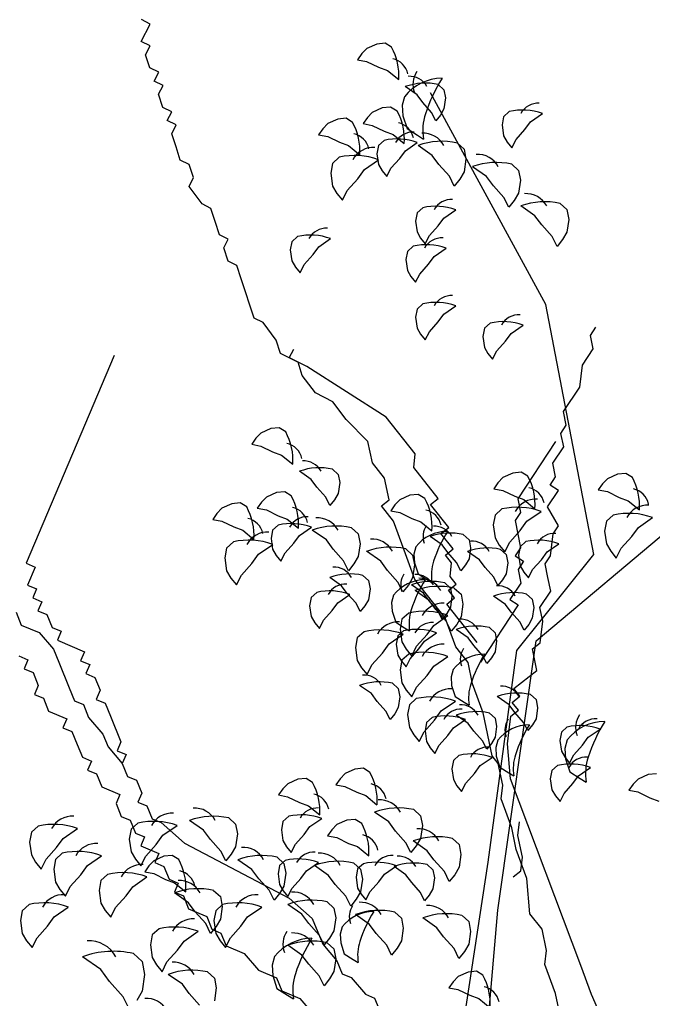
# Model space of a CAD drawing. Header units: metres. Extents: x 368 to 3789, y -155 to 1148.
# Drawn here: x 1307.79 to 1314.43, y 532.95 to 543.23 of the extents above; entities that cross this region are included whole.
import ezdxf

# ---------------------------------------------------------------- set-up
doc = ezdxf.new("R2010")
doc.units = ezdxf.units.M

# ---------------------------------------------------------------- blocks, each defined once
blk = doc.blocks.new('A$C09CF175E')
at = {"color": 74}
for p, q in [((1800.1, 6836.6), (1788, 6824)), ((1824.5, 6847.5), (1800.1, 6836.6)), ((1844.9, 6849.4), (1824.5, 6847.5)), ((1860.8, 6839.6), (1844.9, 6849.4)), ((1788, 6824), (1777.8, 6809.3)), ((1777.8, 6809.3), (1799.9, 6805.2)), ((1799.9, 6805.2), (1828.8, 6791.2)), ((1828.8, 6791.2), (1850.8, 6783)), ((1850.8, 6783), (1878.1, 6760.7)), ((1922.9, 6723.5), (1893.9, 6743.6)), ((1974.5, 6748.7), (1988.3, 6736.1)), ((1988.3, 6736.1), (1992.1, 6716)), ((1892.3, 6719.1), (1886.3, 6698.2)), ((1936.7, 6704.6), (1922.9, 6723.5)), ((1992.1, 6716), (1988.3, 6689.5)), ((1838, 6691.7), (1813.7, 6680.8)), ((1858.4, 6693.6), (1838, 6691.7)), ((1874.3, 6683.7), (1858.4, 6693.6)), ((1886.3, 6698.2), (1887.8, 6672.8)), ((1958.1, 6680.7), (1936.7, 6704.6)), ((1988.3, 6689.5), (1979.5, 6674.4)), ((1729.5, 6664.6), (1705.2, 6653.7)), ((1749.9, 6666.5), (1729.5, 6664.6)), ((1765.8, 6656.6), (1749.9, 6666.5)), ((1801.6, 6668.2), (1791.4, 6653.5)), ((1813.7, 6680.8), (1801.6, 6668.2)), ((1887.8, 6672.8), (1898.3, 6641.4)), ((1968.2, 6660.6), (1958.1, 6680.7)), ((1979.5, 6674.4), (1968.2, 6660.6)), ((2133.6, 6670.4), (2129.8, 6650.2)), ((2147.4, 6682.9), (2133.6, 6670.4)), ((2199.1, 6657.8), (2228, 6677.9)), ((1693.1, 6641.1), (1682.9, 6626.4)), ((1705.2, 6653.7), (1693.1, 6641.1)), ((1791.4, 6653.5), (1813.5, 6649.3)), ((1813.5, 6649.3), (1842.4, 6635.3)), ((1898.3, 6641.4), (1923.7, 6625)), ((2129.8, 6650.2), (2133.6, 6623.8)), ((2163.8, 6615), (2185.2, 6638.9)), ((2185.2, 6638.9), (2199.1, 6657.8)), ((1682.9, 6626.4), (1705, 6622.2)), ((1705, 6622.2), (1733.9, 6608.2)), ((1842.4, 6635.3), (1864.3, 6627.2)), ((1864.3, 6627.2), (1891.6, 6604.9)), ((1923.7, 6625), (1938.7, 6616)), ((2133.6, 6623.8), (2142.4, 6608.7)), ((2153.7, 6594.9), (2163.8, 6615)), ((1733.9, 6608.2), (1755.8, 6600.1)), ((1755.8, 6600.1), (1783.1, 6577.8)), ((1828.8, 6600.1), (1825, 6579.9)), ((1842.6, 6612.7), (1828.8, 6600.1)), ((1894.2, 6587.5), (1923.2, 6607.6)), ((1959.7, 6576.2), (1925.3, 6600.1)), ((2021, 6606.1), (2037.4, 6591.1)), ((2037.4, 6591.1), (2041.9, 6567.2)), ((2142.4, 6608.7), (2153.7, 6594.9)), ((1733.2, 6571.6), (1716.8, 6556.6)), ((1794.5, 6541.7), (1828.9, 6565.6)), ((1825, 6579.9), (1828.8, 6553.5)), ((1859, 6544.7), (1880.4, 6568.6)), ((1880.4, 6568.6), (1894.2, 6587.5)), ((1976.1, 6553.8), (1959.7, 6576.2)), ((2041.9, 6567.2), (2037.4, 6535.9)), ((1716.8, 6556.6), (1712.3, 6532.7)), ((1778.1, 6519.3), (1794.5, 6541.7)), ((1828.8, 6553.5), (1837.6, 6538.4)), ((1848.9, 6524.6), (1859, 6544.7)), ((2001.5, 6525.4), (1976.1, 6553.8)), ((2092.2, 6524.7), (2057.8, 6548.6)), ((2153.5, 6554.6), (2169.9, 6539.6)), ((1712.3, 6532.7), (1716.8, 6501.3)), ((1752.7, 6490.9), (1778.1, 6519.3)), ((1837.6, 6538.4), (1848.9, 6524.6)), ((2013.5, 6501.5), (2001.5, 6525.4)), ((2027, 6517.9), (2013.5, 6501.5)), ((2037.4, 6535.9), (2027, 6517.9)), ((2108.6, 6502.3), (2092.2, 6524.7)), ((2169.9, 6539.6), (2174.4, 6515.7)), ((1716.8, 6501.3), (1727.2, 6483.4)), ((2134.1, 6473.9), (2108.6, 6502.3)), ((2174.4, 6515.7), (2169.9, 6484.3)), ((1727.2, 6483.4), (1740.7, 6467)), ((1740.7, 6467), (1752.7, 6490.9)), ((2146, 6450), (2134.1, 6473.9)), ((2169.9, 6484.3), (2159.5, 6466.4)), ((1936.4, 6448.6), (1922.6, 6436.1)), ((2159.5, 6466.4), (2146, 6450)), ((2210, 6429), (2175.6, 6452.9)), ((2271.3, 6458.9), (2287.8, 6444)), ((1922.6, 6436.1), (1918.8, 6415.9)), ((1974.2, 6404.6), (1988, 6423.5)), ((1988, 6423.5), (2017, 6443.6)), ((2226.4, 6406.6), (2210, 6429)), ((2287.8, 6444), (2292.2, 6420.1)), ((1918.8, 6415.9), (1922.6, 6389.5)), ((1952.8, 6380.7), (1974.2, 6404.6)), ((2251.9, 6378.2), (2226.4, 6406.6)), ((2292.2, 6420.1), (2287.8, 6388.7)), ((1631.6, 6378.3), (1617.8, 6365.8)), ((1922.6, 6389.5), (1931.4, 6374.4)), ((1931.4, 6374.4), (1942.7, 6360.6)), ((1942.7, 6360.6), (1952.8, 6380.7)), ((2263.8, 6354.3), (2251.9, 6378.2)), ((2287.8, 6388.7), (2277.3, 6370.8)), ((1617.8, 6365.8), (1614, 6345.6)), ((1669.4, 6334.3), (1683.2, 6353.2)), ((1683.2, 6353.2), (1712.2, 6373.3)), ((1913, 6354.9), (1899.1, 6342.3)), ((2277.3, 6370.8), (2263.8, 6354.3)), ((1614, 6345.6), (1617.8, 6319.2)), ((1648, 6310.4), (1669.4, 6334.3)), ((1899.1, 6342.3), (1895.3, 6322.2)), ((1950.7, 6310.9), (1964.6, 6329.8)), ((1964.6, 6329.8), (1993.5, 6349.9)), ((1617.8, 6319.2), (1626.6, 6304.1)), ((1626.6, 6304.1), (1637.9, 6290.3)), ((1637.9, 6290.3), (1648, 6310.4)), ((1895.3, 6322.2), (1899.1, 6295.8)), ((1929.3, 6287), (1950.7, 6310.9)), ((1899.1, 6295.8), (1907.9, 6280.7)), ((1907.9, 6280.7), (1919.3, 6266.8)), ((1919.3, 6266.8), (1929.3, 6287)), ((1936.4, 6214.3), (1922.6, 6201.7)), ((1988, 6189.2), (2017, 6209.3)), ((1922.6, 6201.7), (1918.8, 6181.6)), ((1974.2, 6170.3), (1988, 6189.2)), ((1918.8, 6181.6), (1922.6, 6155.2)), ((1952.8, 6146.4), (1974.2, 6170.3)), ((2100.5, 6167.5), (2086.7, 6154.9)), ((2152.2, 6142.3), (2181.1, 6162.4)), ((1922.6, 6155.2), (1931.4, 6140.1)), ((1931.4, 6140.1), (1942.7, 6126.3)), ((1942.7, 6126.3), (1952.8, 6146.4)), ((2086.7, 6154.9), (2082.9, 6134.8)), ((2138.3, 6123.4), (2152.2, 6142.3)), ((2082.9, 6134.8), (2086.7, 6108.3)), ((2116.9, 6099.5), (2138.3, 6123.4)), ((2086.7, 6108.3), (2095.5, 6093.2)), ((2095.5, 6093.2), (2106.8, 6079.4)), ((2106.8, 6079.4), (2116.9, 6099.5)), ((1542.2, 5899.4), (1530.1, 5886.8)), ((1566.5, 5910.3), (1542.2, 5899.4)), ((1586.9, 5912.2), (1566.5, 5910.3)), ((1602.8, 5902.3), (1586.9, 5912.2)), ((1530.1, 5886.8), (1519.9, 5872.1)), ((1519.9, 5872.1), (1542, 5867.9)), ((1542, 5867.9), (1570.9, 5853.9)), ((1570.9, 5853.9), (1592.8, 5845.8)), ((1592.8, 5845.8), (1620.1, 5823.5)), ((1664.9, 5786.3), (1636, 5806.4)), ((1716.6, 5811.4), (1730.4, 5798.8)), ((2156.2, 5802.1), (2131.9, 5791.2)), ((2176.6, 5804), (2156.2, 5802.1)), ((2192.5, 5794.2), (2176.6, 5804)), ((1678.8, 5767.4), (1664.9, 5786.3)), ((1730.4, 5798.8), (1734.2, 5778.7)), ((1734.2, 5778.7), (1730.4, 5752.3)), ((2119.8, 5778.6), (2109.6, 5763.9)), ((2131.9, 5791.2), (2119.8, 5778.6)), ((2386.5, 5788.4), (2374.4, 5775.8)), ((2410.9, 5799.3), (2386.5, 5788.4)), ((2431.3, 5801.2), (2410.9, 5799.3)), ((2447.2, 5791.3), (2431.3, 5801.2)), ((1580.1, 5754.4), (1555.7, 5743.6)), ((1600.5, 5756.3), (1580.1, 5754.4)), ((1616.4, 5746.5), (1600.5, 5756.3)), ((1700.2, 5743.5), (1678.8, 5767.4)), ((2109.6, 5763.9), (2131.7, 5759.8)), ((2131.7, 5759.8), (2160.6, 5745.8)), ((2374.4, 5775.8), (2364.2, 5761.1)), ((2364.2, 5761.1), (2386.4, 5756.9)), ((2386.4, 5756.9), (2415.2, 5742.9)), ((1543.7, 5730.9), (1533.5, 5716.2)), ((1555.7, 5743.6), (1543.7, 5730.9)), ((1710.3, 5723.4), (1700.2, 5743.5)), ((1721.6, 5737.2), (1710.3, 5723.4)), ((1730.4, 5752.3), (1721.6, 5737.2)), ((1881, 5737), (1868.9, 5724.4)), ((1905.3, 5747.9), (1881, 5737)), ((1925.7, 5749.8), (1905.3, 5747.9)), ((1941.6, 5740), (1925.7, 5749.8)), ((2160.6, 5745.8), (2182.5, 5737.6)), ((2182.5, 5737.6), (2209.8, 5715.3)), ((2415.2, 5742.9), (2437.2, 5734.8)), ((2437.2, 5734.8), (2464.5, 5712.5)), ((1447.3, 5716.4), (1435.2, 5703.8)), ((1471.6, 5727.3), (1447.3, 5716.4)), ((1492, 5729.2), (1471.6, 5727.3)), ((1507.9, 5719.4), (1492, 5729.2)), ((1533.5, 5716.2), (1555.6, 5712.1)), ((1555.6, 5712.1), (1584.4, 5698.1)), ((1868.9, 5724.4), (1858.7, 5709.7)), ((1858.7, 5709.7), (1880.8, 5705.6)), ((2129, 5714.6), (2112.6, 5699.7)), ((2190.3, 5684.8), (2224.7, 5708.7)), ((1435.2, 5703.8), (1425, 5689.1)), ((1425, 5689.1), (1447.1, 5685)), ((1447.1, 5685), (1476, 5671)), ((1584.4, 5698.1), (1606.4, 5689.9)), ((1606.4, 5689.9), (1633.7, 5667.6)), ((1880.8, 5705.6), (1909.7, 5691.5)), ((1909.7, 5691.5), (1931.6, 5683.4)), ((1931.6, 5683.4), (1958.9, 5661.1)), ((2112.6, 5699.7), (2108.1, 5675.8)), ((2173.9, 5662.3), (2190.3, 5684.8)), ((2384.2, 5684.7), (2379.7, 5660.8)), ((2400.6, 5699.6), (2384.2, 5684.7)), ((2461.9, 5669.7), (2496.3, 5693.6)), ((1476, 5671), (1497.9, 5662.8)), ((1497.9, 5662.8), (1525.2, 5640.5)), ((1570.9, 5662.8), (1567.1, 5642.7)), ((1584.7, 5675.4), (1570.9, 5662.8)), ((1636.3, 5650.3), (1665.3, 5670.4)), ((1701.8, 5639), (1667.4, 5662.9)), ((1763.1, 5668.8), (1779.5, 5653.9)), ((2108.1, 5675.8), (2112.6, 5644.4)), ((2148.4, 5634), (2173.9, 5662.3)), ((2379.7, 5660.8), (2384.2, 5629.4)), ((2445.5, 5647.3), (2461.9, 5669.7)), ((1475.3, 5634.3), (1458.9, 5619.4)), ((1567.1, 5642.7), (1570.9, 5616.3)), ((1622.5, 5631.4), (1636.3, 5650.3)), ((1718.2, 5616.5), (1701.8, 5639)), ((1779.5, 5653.9), (1784, 5630)), ((1983.8, 5627.2), (1954.9, 5647.3)), ((2035.4, 5652.3), (2049.3, 5639.7)), ((2049.3, 5639.7), (2053, 5619.6)), ((2112.6, 5644.4), (2123, 5626.5)), ((2187.8, 5635.1), (2174, 5622.5)), ((2420, 5618.9), (2445.5, 5647.3)), ((1458.9, 5619.4), (1454.4, 5595.5)), ((1536.6, 5604.4), (1571, 5628.3)), ((1570.9, 5616.3), (1579.7, 5601.2)), ((1601.1, 5607.5), (1622.5, 5631.4)), ((1743.6, 5588.2), (1718.2, 5616.5)), ((1784, 5630), (1779.5, 5598.6)), ((1834.3, 5587.4), (1799.9, 5611.4)), ((1895.6, 5617.3), (1912, 5602.4)), ((1920, 5622.3), (1915, 5604.7)), ((1997.7, 5608.3), (1983.8, 5627.2)), ((2074.5, 5590.9), (2045.5, 5611)), ((2053, 5619.6), (2049.3, 5593.2)), ((2123, 5626.5), (2136.5, 5610)), ((2126.1, 5616.1), (2140, 5603.5)), ((2136.5, 5610), (2148.4, 5634)), ((2174, 5622.5), (2170.2, 5602.3)), ((2239.4, 5609.9), (2268.4, 5630)), ((2384.2, 5629.4), (2394.6, 5611.5)), ((2394.6, 5611.5), (2408.1, 5595)), ((2408.1, 5595), (2420, 5618.9)), ((1454.4, 5595.5), (1458.9, 5564.1)), ((1520.2, 5582), (1536.6, 5604.4)), ((1579.7, 5601.2), (1591, 5587.3)), ((1591, 5587.3), (1601.1, 5607.5)), ((1755.6, 5564.2), (1743.6, 5588.2)), ((1779.5, 5598.6), (1769, 5580.7)), ((1850.7, 5565), (1834.3, 5587.4)), ((1912, 5602.4), (1916.5, 5578.5)), ((1915, 5604.7), (1916.2, 5583.3)), ((2019.1, 5584.4), (1997.7, 5608.3)), ((2049.3, 5593.2), (2040.5, 5578.1)), ((2088.3, 5572), (2074.5, 5590.9)), ((2140, 5603.5), (2143.7, 5583.4)), ((2170.2, 5602.3), (2174, 5575.9)), ((2204.2, 5567.1), (2225.6, 5591)), ((2225.6, 5591), (2239.4, 5609.9)), ((1458.9, 5564.1), (1469.3, 5546.2)), ((1494.7, 5553.6), (1520.2, 5582)), ((1769, 5580.7), (1755.6, 5564.2)), ((1876.2, 5536.6), (1850.7, 5565)), ((1916.5, 5578.5), (1912, 5547.1)), ((1916.2, 5583.3), (1925, 5556.9)), ((2029.1, 5564.2), (2019.1, 5584.4)), ((2040.5, 5578.1), (2029.1, 5564.2)), ((2109.7, 5548.1), (2088.3, 5572)), ((2143.7, 5583.4), (2140, 5556.9)), ((2174, 5575.9), (2182.8, 5560.8)), ((2194.1, 5547), (2204.2, 5567.1)), ((1469.3, 5546.2), (1482.8, 5529.7)), ((1482.8, 5529.7), (1494.7, 5553.6)), ((1739, 5527.5), (1710, 5547.6)), ((1790.6, 5552.6), (1804.4, 5540)), ((1804.4, 5540), (1808.2, 5519.9)), ((1912, 5547.1), (1901.6, 5529.2)), ((1925, 5556.9), (1946.4, 5543.1)), ((1946.4, 5543.1), (1959, 5535.5)), ((2119.8, 5528), (2109.7, 5548.1)), ((2131.1, 5541.8), (2119.8, 5528)), ((2140, 5556.9), (2131.1, 5541.8)), ((2182.8, 5560.8), (2194.1, 5547)), ((1752.8, 5508.6), (1739, 5527.5)), ((1808.2, 5519.9), (1804.4, 5493.5)), ((1888.1, 5512.7), (1876.2, 5536.6)), ((1901.6, 5529.2), (1888.1, 5512.7)), ((1938.5, 5509.3), (1909.5, 5529.5)), ((1952.1, 5491.8), (1917.7, 5515.7)), ((1990.1, 5534.5), (2003.9, 5521.9)), ((2003.9, 5521.9), (2007.7, 5501.8)), ((2013.4, 5521.7), (2029.8, 5506.7)), ((1664.7, 5498.8), (1660.9, 5478.7)), ((1678.5, 5511.4), (1664.7, 5498.8)), ((1730.1, 5486.2), (1759.1, 5506.4)), ((1774.2, 5484.7), (1752.8, 5508.6)), ((1804.4, 5493.5), (1795.6, 5478.4)), ((1865.6, 5504.5), (1860.6, 5486.9)), ((1952.3, 5490.5), (1938.5, 5509.3)), ((1968.5, 5469.4), (1952.1, 5491.8)), ((2007.7, 5501.8), (2003.9, 5475.4)), ((2029.8, 5506.7), (2034.3, 5482.8)), ((2138, 5482.2), (2109, 5502.3)), ((2189.6, 5507.3), (2203.4, 5494.7)), ((2203.4, 5494.7), (2207.2, 5474.6)), ((1660.9, 5478.7), (1664.7, 5452.3)), ((1694.9, 5443.5), (1716.3, 5467.4)), ((1716.3, 5467.4), (1730.1, 5486.2)), ((1784.3, 5464.6), (1774.2, 5484.7)), ((1795.6, 5478.4), (1784.3, 5464.6)), ((1860.6, 5486.9), (1861.8, 5465.5)), ((1973.7, 5466.6), (1952.3, 5490.5)), ((1994, 5441), (1968.5, 5469.4)), ((2003.9, 5475.4), (1995.1, 5460.3)), ((2034.3, 5482.8), (2029.8, 5451.5)), ((2151.8, 5463.3), (2138, 5482.2)), ((2207.2, 5474.6), (2203.4, 5448.2)), ((1664.7, 5452.3), (1673.5, 5437.2)), ((1684.8, 5423.3), (1694.9, 5443.5)), ((1861.8, 5465.5), (1870.6, 5439.1)), ((1885.9, 5446), (1881.4, 5422)), ((1902.3, 5460.9), (1885.9, 5446)), ((1963.6, 5431), (1998, 5454.9)), ((1983.8, 5446.4), (1973.7, 5466.6)), ((1995.1, 5460.3), (1983.8, 5446.4)), ((2029.8, 5451.5), (2019.4, 5433.5)), ((2173.2, 5439.4), (2151.8, 5463.3)), ((2203.4, 5448.2), (2194.6, 5433.1)), ((1673.5, 5437.2), (1684.8, 5423.3)), ((1870.6, 5439.1), (1892, 5425.2)), ((1881.4, 5422), (1885.9, 5390.7)), ((1892, 5425.2), (1904.6, 5417.7)), ((1947.2, 5408.6), (1963.6, 5431)), ((2005.9, 5417.1), (1994, 5441)), ((2019.4, 5433.5), (2005.9, 5417.1)), ((2047.3, 5400.6), (2018.3, 5420.7)), ((2098.9, 5425.8), (2112.8, 5413.2)), ((2183.3, 5419.3), (2173.2, 5439.4)), ((2194.6, 5433.1), (2183.3, 5419.3)), ((1777, 5400.6), (1772.5, 5376.7)), ((1793.5, 5415.6), (1777, 5400.6)), ((1854.8, 5385.7), (1889.2, 5409.6)), ((1875.7, 5405.1), (1871.9, 5385)), ((1889.5, 5417.7), (1875.7, 5405.1)), ((1921.7, 5380.2), (1947.2, 5408.6)), ((1941.1, 5392.5), (1970.1, 5412.6)), ((2061.1, 5381.7), (2047.3, 5400.6)), ((2112.8, 5413.2), (2116.5, 5393)), ((1772.5, 5376.7), (1777, 5345.4)), ((1838.3, 5363.3), (1854.8, 5385.7)), ((1871.9, 5385), (1875.7, 5358.5)), ((1885.9, 5390.7), (1896.3, 5372.7)), ((1896.3, 5372.7), (1909.8, 5356.3)), ((1905.9, 5349.7), (1927.3, 5373.6)), ((1909.8, 5356.3), (1921.7, 5380.2)), ((1927.3, 5373.6), (1941.1, 5392.5)), ((2082.5, 5357.8), (2061.1, 5381.7)), ((2116.5, 5393), (2112.8, 5366.6)), ((1812.9, 5334.9), (1838.3, 5363.3)), ((1875.7, 5358.5), (1884.5, 5343.4)), ((1902.3, 5361.2), (1885.9, 5346.3)), ((1895.8, 5329.6), (1905.9, 5349.7)), ((1963.6, 5331.3), (1998, 5355.2)), ((2092.6, 5337.7), (2082.5, 5357.8)), ((2103.9, 5351.5), (2092.6, 5337.7)), ((2112.8, 5366.6), (2103.9, 5351.5)), ((1777, 5345.4), (1787.5, 5327.4)), ((1787.5, 5327.4), (1801, 5311)), ((1801, 5311), (1812.9, 5334.9)), ((1885.9, 5346.3), (1881.4, 5322.4)), ((1884.5, 5343.4), (1895.8, 5329.6)), ((1947.2, 5308.9), (1963.6, 5331.3)), ((1881.4, 5322.4), (1885.9, 5291)), ((1921.7, 5280.5), (1947.2, 5308.9)), ((2010.7, 5323.3), (2005.7, 5305.6)), ((2005.7, 5305.6), (2006.9, 5284.3)), ((1811.5, 5264.7), (1782.6, 5284.8)), ((1863.1, 5289.8), (1877, 5277.2)), ((1877, 5277.2), (1880.8, 5257.1)), ((1885.9, 5291), (1896.3, 5273.1)), ((1909.8, 5256.6), (1921.7, 5280.5)), ((2006.9, 5284.3), (2015.7, 5257.8)), ((1825.4, 5245.8), (1811.5, 5264.7)), ((1880.8, 5257.1), (1877, 5230.7)), ((1896.3, 5273.1), (1909.8, 5256.6)), ((1920.4, 5252.5), (1904, 5237.5)), ((2015.7, 5257.8), (2037.1, 5244)), ((2147, 5237.5), (2118.1, 5257.6)), ((2198.7, 5262.6), (2212.5, 5250.1)), ((1846.8, 5221.9), (1825.4, 5245.8)), ((1877, 5230.7), (1868.2, 5215.6)), ((1904, 5237.5), (1899.5, 5213.6)), ((1981.7, 5222.6), (2016.1, 5246.5)), ((2037.1, 5244), (2049.7, 5236.5)), ((2160.9, 5218.6), (2147, 5237.5)), ((2212.5, 5250.1), (2216.3, 5229.9)), ((2216.3, 5229.9), (2212.5, 5203.5)), ((1856.8, 5201.8), (1846.8, 5221.9)), ((1868.2, 5215.6), (1856.8, 5201.8)), ((1899.5, 5213.6), (1904, 5182.2)), ((1959.9, 5206.8), (1946, 5194.2)), ((1965.3, 5200.2), (1981.7, 5222.6)), ((2047.3, 5192.2), (2018.3, 5212.3)), ((2098.9, 5217.3), (2112.8, 5204.7)), ((2112.8, 5204.7), (2116.5, 5184.6)), ((2182.3, 5194.7), (2160.9, 5218.6)), ((1904, 5182.2), (1914.5, 5164.3)), ((1939.9, 5171.8), (1965.3, 5200.2)), ((1946, 5194.2), (1942.2, 5174.1)), ((1997.6, 5162.8), (2011.5, 5181.6)), ((2011.5, 5181.6), (2040.4, 5201.8)), ((2061.1, 5173.3), (2047.3, 5192.2)), ((2116.5, 5184.6), (2112.8, 5158.2)), ((2192.4, 5174.6), (2182.3, 5194.7)), ((2203.7, 5188.4), (2192.4, 5174.6)), ((2212.5, 5203.5), (2203.7, 5188.4)), ((2288.1, 5183.4), (2274.3, 5170.8)), ((1914.5, 5164.3), (1927.9, 5147.9)), ((1927.9, 5147.9), (1939.9, 5171.8)), ((1942.2, 5174.1), (1946, 5147.7)), ((1976.2, 5138.9), (1997.6, 5162.8)), ((2082.5, 5149.4), (2061.1, 5173.3)), ((2112.8, 5158.2), (2103.9, 5143.1)), ((2274.3, 5170.8), (2270.5, 5150.7)), ((2325.9, 5139.3), (2339.7, 5158.2)), ((2339.7, 5158.2), (2368.7, 5178.3)), ((1946, 5147.7), (1954.8, 5132.6)), ((1966.2, 5118.7), (1976.2, 5138.9)), ((2092.6, 5129.3), (2082.5, 5149.4)), ((2103.9, 5143.1), (2092.6, 5129.3)), ((2119.5, 5151.1), (2114.5, 5133.5)), ((2114.5, 5133.5), (2115.7, 5112.1)), ((2270.5, 5150.7), (2274.3, 5124.2)), ((2288.6, 5152), (2282.6, 5131.1)), ((2304.5, 5115.4), (2325.9, 5139.3)), ((1954.8, 5132.6), (1966.2, 5118.7)), ((2025, 5114.4), (2011.1, 5101.8)), ((2076.6, 5089.2), (2105.6, 5109.3)), ((2115.7, 5112.1), (2124.6, 5085.7)), ((2274.3, 5124.2), (2283.1, 5109.1)), ((2282.6, 5131.1), (2284.1, 5105.7)), ((2283.1, 5109.1), (2294.4, 5095.3)), ((2294.4, 5095.3), (2304.5, 5115.4)), ((2011.1, 5101.8), (2007.4, 5081.7)), ((2062.8, 5070.3), (2076.6, 5089.2)), ((2124.6, 5085.7), (2146, 5071.8)), ((2264.7, 5089.6), (2250.8, 5077.1)), ((2284.1, 5105.7), (2294.6, 5074.3)), ((1747.2, 5069.9), (1735.1, 5057.3)), ((1771.5, 5080.8), (1747.2, 5069.9)), ((1791.9, 5082.7), (1771.5, 5080.8)), ((1807.8, 5072.8), (1791.9, 5082.7)), ((2007.4, 5081.7), (2011.1, 5055.2)), ((2041.4, 5046.4), (2062.8, 5070.3)), ((2146, 5071.8), (2158.5, 5064.3)), ((2250.8, 5077.1), (2247, 5056.9)), ((2294.6, 5074.3), (2320, 5057.9)), ((2302.4, 5045.6), (2316.3, 5064.5)), ((2316.3, 5064.5), (2345.2, 5084.6)), ((2485.5, 5067.4), (2461.1, 5056.5)), ((2505.9, 5069.3), (2485.5, 5067.4)), ((1607.6, 5045), (1595.5, 5032.4)), ((1632, 5055.9), (1607.6, 5045)), ((1652.4, 5057.8), (1632, 5055.9)), ((1668.3, 5047.9), (1652.4, 5057.8)), ((1735.1, 5057.3), (1724.9, 5042.6)), ((1724.9, 5042.6), (1747, 5038.4)), ((1747, 5038.4), (1775.9, 5024.4)), ((2011.1, 5055.2), (2020, 5040.1)), ((2020, 5040.1), (2031.3, 5026.3)), ((2031.3, 5026.3), (2041.4, 5046.4)), ((2247, 5056.9), (2250.8, 5030.5)), ((2281, 5021.7), (2302.4, 5045.6)), ((2320, 5057.9), (2335, 5048.9)), ((2449, 5043.9), (2438.8, 5029.2)), ((2461.1, 5056.5), (2449, 5043.9)), ((1595.5, 5032.4), (1585.3, 5017.7)), ((1585.3, 5017.7), (1607.5, 5013.5)), ((1607.5, 5013.5), (1636.3, 4999.5)), ((1775.9, 5024.4), (1797.8, 5016.3)), ((1797.8, 5016.3), (1825.1, 4994)), ((2250.8, 5030.5), (2259.6, 5015.4)), ((2259.6, 5015.4), (2271, 5001.6)), ((2271, 5001.6), (2281, 5021.7)), ((2438.8, 5029.2), (2460.9, 5025.1)), ((2460.9, 5025.1), (2489.8, 5011.1)), ((1636.3, 4999.5), (1658.3, 4991.4)), ((1658.3, 4991.4), (1685.6, 4969.1)), ((2489.8, 5011.1), (2511.8, 5002.9)), ((1610, 4965.8), (1596.1, 4953.2)), ((1853.7, 4952.1), (1819.3, 4976)), ((1915, 4982), (1931.4, 4967)), ((1931.4, 4967), (1935.9, 4943.1)), ((999.6, 4941.9), (983.1, 4927)), ((1242.5, 4949.3), (1226.1, 4934.3)), ((1303.8, 4919.4), (1338.2, 4943.3)), ((1402.7, 4931.8), (1368.3, 4955.7)), ((1464, 4961.7), (1480.5, 4946.8)), ((1480.5, 4946.8), (1485, 4922.9)), ((1596.1, 4953.2), (1592.3, 4933.1)), ((1661.6, 4940.6), (1690.5, 4960.8)), ((1727.2, 4945.4), (1715.1, 4932.7)), ((1751.6, 4956.3), (1727.2, 4945.4)), ((1772, 4958.2), (1751.6, 4956.3)), ((1787.9, 4948.3), (1772, 4958.2)), ((1870.1, 4929.7), (1853.7, 4952.1)), ((1935.9, 4943.1), (1931.4, 4911.8)), ((983.1, 4927), (978.6, 4903.1)), ((1060.9, 4912), (1095.3, 4935.9)), ((1226.1, 4934.3), (1221.6, 4910.4)), ((1287.4, 4897), (1303.8, 4919.4)), ((1419.2, 4909.4), (1402.7, 4931.8)), ((1485, 4922.9), (1480.5, 4891.5)), ((1592.3, 4933.1), (1596.1, 4906.7)), ((1626.3, 4897.9), (1647.7, 4921.8)), ((1647.7, 4921.8), (1661.6, 4940.6)), ((1715.1, 4932.7), (1704.9, 4918)), ((1704.9, 4918), (1727.1, 4913.9)), ((1895.5, 4901.3), (1870.1, 4929.7)), ((978.6, 4903.1), (983.1, 4871.7)), ((1044.4, 4889.6), (1060.9, 4912)), ((1221.6, 4910.4), (1226.1, 4879)), ((1262, 4868.6), (1287.4, 4897)), ((1444.6, 4881), (1419.2, 4909.4)), ((1596.1, 4906.7), (1604.9, 4891.6)), ((1616.3, 4877.7), (1626.3, 4897.9)), ((1727.1, 4913.9), (1755.9, 4899.9)), ((1755.9, 4899.9), (1777.9, 4891.8)), ((1907.5, 4877.4), (1895.5, 4901.3)), ((1947.4, 4881.8), (1913.1, 4905.7)), ((1931.4, 4911.8), (1920.9, 4893.8)), ((2008.7, 4911.7), (2025.2, 4896.7)), ((2025.2, 4896.7), (2029.7, 4872.8)), ((983.1, 4871.7), (993.6, 4853.8)), ((1019, 4861.2), (1044.4, 4889.6)), ((1058.5, 4875.7), (1042, 4860.7)), ((1226.1, 4879), (1236.6, 4861.1)), ((1326.2, 4870.4), (1305.9, 4868.5)), ((1342.1, 4860.5), (1326.2, 4870.4)), ((1456.6, 4857.1), (1444.6, 4881)), ((1470, 4873.6), (1456.6, 4857.1)), ((1480.5, 4891.5), (1470, 4873.6)), ((1604.9, 4891.6), (1616.3, 4877.7)), ((1777.9, 4891.8), (1805.2, 4869.5)), ((1920.9, 4893.8), (1907.5, 4877.4)), ((1963.9, 4859.4), (1947.4, 4881.8)), ((2029.7, 4872.8), (2025.2, 4841.5)), ((993.6, 4853.8), (1007.1, 4837.3)), ((1007.1, 4837.3), (1019, 4861.2)), ((1042, 4860.7), (1037.5, 4836.8)), ((1119.8, 4845.8), (1154.2, 4869.7)), ((1236.6, 4861.1), (1250, 4844.7)), ((1250, 4844.7), (1262, 4868.6)), ((1281.5, 4857.6), (1269.4, 4845)), ((1305.9, 4868.5), (1281.5, 4857.6)), ((1520.5, 4836.2), (1486.1, 4860.1)), ((1581.8, 4866.1), (1598.3, 4851.1)), ((1601.7, 4858.4), (1587.9, 4845.8)), ((1598.3, 4851.1), (1602.8, 4827.2)), ((1653.3, 4833.2), (1682.3, 4853.3)), ((1768.5, 4851.8), (1784.9, 4836.9)), ((1791.9, 4850.1), (1778, 4837.5)), ((1947.3, 4848.3), (1961.2, 4835.7)), ((1989.3, 4831), (1963.9, 4859.4)), ((1037.5, 4836.8), (1042, 4805.5)), ((1077.9, 4795), (1103.3, 4823.4)), ((1103.3, 4823.4), (1119.8, 4845.8)), ((1168.9, 4824.2), (1152.5, 4809.2)), ((1269.4, 4845), (1259.2, 4830.3)), ((1259.2, 4830.3), (1281.3, 4826.1)), ((1281.3, 4826.1), (1310.2, 4812.1)), ((1537, 4813.8), (1520.5, 4836.2)), ((1587.9, 4845.8), (1584.1, 4825.7)), ((1584.1, 4825.7), (1587.9, 4799.3)), ((1602.8, 4827.2), (1598.3, 4795.8)), ((1639.5, 4814.3), (1653.3, 4833.2)), ((1707.2, 4821.9), (1672.8, 4845.8)), ((1778, 4837.5), (1774.3, 4817.4)), ((1784.9, 4836.9), (1789.4, 4813)), ((1829.6, 4806.1), (1843.5, 4825)), ((1843.5, 4825), (1872.5, 4845.1)), ((1895.7, 4823.1), (1866.8, 4843.2)), ((1909.6, 4804.2), (1895.7, 4823.1)), ((1961.2, 4835.7), (1965, 4815.6)), ((2001.3, 4807.1), (1989.3, 4831)), ((2014.7, 4823.5), (2001.3, 4807.1)), ((2025.2, 4841.5), (2014.7, 4823.5)), ((1042, 4805.5), (1052.5, 4787.5)), ((1152.5, 4809.2), (1148, 4785.3)), ((1230.2, 4794.3), (1264.6, 4818.2)), ((1310.2, 4812.1), (1332.1, 4804)), ((1332.1, 4804), (1359.5, 4781.7)), ((1562.4, 4785.4), (1537, 4813.8)), ((1587.9, 4799.3), (1596.7, 4784.2)), ((1618.1, 4790.4), (1639.5, 4814.3)), ((1723.6, 4799.5), (1707.2, 4821.9)), ((1749.1, 4771.1), (1723.6, 4799.5)), ((1774.3, 4817.4), (1778, 4791)), ((1789.4, 4813), (1784.9, 4781.6)), ((1808.2, 4782.2), (1829.6, 4806.1)), ((1931, 4780.3), (1909.6, 4804.2)), ((1965, 4815.6), (1961.2, 4789.1)), ((1052.5, 4787.5), (1066, 4771.1)), ((1066, 4771.1), (1077.9, 4795)), ((1148, 4785.3), (1152.5, 4754)), ((1213.8, 4771.9), (1230.2, 4794.3)), ((1365.9, 4755.3), (1331.5, 4779.2)), ((1427.2, 4785.1), (1443.7, 4770.2)), ((1574.4, 4761.5), (1562.4, 4785.4)), ((1587.8, 4777.9), (1574.4, 4761.5)), ((1598.3, 4795.8), (1587.8, 4777.9)), ((1596.7, 4784.2), (1608, 4770.3)), ((1608, 4770.3), (1618.1, 4790.4)), ((1784.9, 4781.6), (1774.5, 4763.6)), ((1778, 4791), (1786.8, 4775.9)), ((1786.8, 4775.9), (1798.2, 4762.1)), ((1798.2, 4762.1), (1808.2, 4782.2)), ((1941, 4760.2), (1931, 4780.3)), ((1961.2, 4789.1), (1952.4, 4774)), ((1152.5, 4754), (1162.9, 4736)), ((1188.4, 4743.5), (1213.8, 4771.9)), ((1382.4, 4732.8), (1365.9, 4755.3)), ((1443.7, 4770.2), (1448.1, 4746.3)), ((1642.4, 4727.3), (1608, 4751.2)), ((1703.7, 4757.2), (1720.2, 4742.2)), ((1761, 4747.2), (1749.1, 4771.1)), ((1774.5, 4763.6), (1761, 4747.2)), ((1952.4, 4774), (1941, 4760.2)), ((961, 4735.7), (956.6, 4711.8)), ((977.5, 4750.6), (961, 4735.7)), ((1038.8, 4720.7), (1073.2, 4744.6)), ((1162.9, 4736), (1176.4, 4719.6)), ((1176.4, 4719.6), (1188.4, 4743.5)), ((1407.8, 4704.4), (1382.4, 4732.8)), ((1432.2, 4735.7), (1427.8, 4711.8)), ((1448.7, 4750.6), (1432.2, 4735.7)), ((1448.1, 4746.3), (1443.7, 4714.9)), ((1510, 4720.7), (1544.4, 4744.6)), ((1658.9, 4704.9), (1642.4, 4727.3)), ((1720.2, 4742.2), (1724.6, 4718.3)), ((1868.2, 4732.3), (1884.6, 4717.3)), ((956.6, 4711.8), (961, 4680.4)), ((1022.3, 4698.3), (1038.8, 4720.7)), ((1419.7, 4680.5), (1407.8, 4704.4)), ((1427.8, 4711.8), (1432.2, 4680.4)), ((1443.7, 4714.9), (1433.2, 4697)), ((1493.5, 4698.3), (1510, 4720.7)), ((1684.3, 4676.5), (1658.9, 4704.9)), ((1724.6, 4718.3), (1720.2, 4686.9)), ((1806.9, 4702.4), (1772.5, 4726.3)), ((1884.6, 4717.3), (1889.1, 4693.4)), ((1970.9, 4694.4), (1936.5, 4718.3)), ((2032.2, 4724.2), (2048.6, 4709.3)), ((2048.6, 4709.3), (2053.1, 4685.4)), ((961, 4680.4), (971.5, 4662.5)), ((996.9, 4669.9), (1022.3, 4698.3)), ((1294.1, 4691.7), (1277.6, 4676.8)), ((1355.4, 4661.9), (1389.8, 4685.8)), ((1433.2, 4697), (1419.7, 4680.5)), ((1432.2, 4680.4), (1442.7, 4662.5)), ((1468.1, 4669.9), (1493.5, 4698.3)), ((1720.2, 4686.9), (1709.7, 4669)), ((1740.4, 4696.1), (1735.4, 4678.5)), ((1823.3, 4680), (1806.9, 4702.4)), ((1848.7, 4651.6), (1823.3, 4680)), ((1889.1, 4693.4), (1884.6, 4662)), ((1987.3, 4671.9), (1970.9, 4694.4)), ((2053.1, 4685.4), (2048.6, 4654)), ((971.5, 4662.5), (985, 4646)), ((985, 4646), (996.9, 4669.9)), ((1277.6, 4676.8), (1273.1, 4652.9)), ((1338.9, 4639.5), (1355.4, 4661.9)), ((1442.7, 4662.5), (1456.2, 4646)), ((1456.2, 4646), (1468.1, 4669.9)), ((1696.2, 4652.6), (1684.3, 4676.5)), ((1709.7, 4669), (1696.2, 4652.6)), ((1703.7, 4657.6), (1720.2, 4642.6)), ((1735.4, 4678.5), (1736.7, 4657.1)), ((1736.7, 4657.1), (1745.5, 4630.7)), ((1884.6, 4662), (1874.2, 4644.1)), ((2012.8, 4643.6), (1987.3, 4671.9)), ((1273.1, 4652.9), (1277.6, 4621.5)), ((1313.5, 4611.1), (1338.9, 4639.5)), ((1642.4, 4627.7), (1608, 4651.6)), ((1720.2, 4642.6), (1724.6, 4618.7)), ((1860.7, 4627.7), (1848.7, 4651.6)), ((1874.2, 4644.1), (1860.7, 4627.7)), ((2024.7, 4619.6), (2012.8, 4643.6)), ((2038.2, 4636.1), (2024.7, 4619.6)), ((2048.6, 4654), (2038.2, 4636.1)), ((1152.2, 4592.4), (1107.5, 4623.5)), ((1231.9, 4631.2), (1253.3, 4611.8)), ((1253.3, 4611.8), (1259.1, 4580.7)), ((1277.6, 4621.5), (1288.1, 4603.6)), ((1301.6, 4587.2), (1313.5, 4611.1)), ((1575.5, 4623.8), (1569.5, 4602.9)), ((1658.9, 4605.3), (1642.4, 4627.7)), ((1724.6, 4618.7), (1720.2, 4587.3)), ((1745.5, 4630.7), (1766.9, 4616.8)), ((1766.9, 4616.8), (1779.5, 4609.3)), ((1173.6, 4563.2), (1152.2, 4592.4)), ((1288.1, 4603.6), (1301.6, 4587.2)), ((1412.5, 4586.5), (1428.9, 4571.5)), ((1569.5, 4602.9), (1571, 4577.5)), ((1684.3, 4576.9), (1658.9, 4605.3)), ((1720.2, 4587.3), (1709.7, 4569.4)), ((2046.9, 4586.2), (2022.5, 4575.3)), ((2067.3, 4588.1), (2046.9, 4586.2)), ((2083.2, 4578.3), (2067.3, 4588.1)), ((1206.6, 4526.3), (1173.6, 4563.2)), ((1259.1, 4580.7), (1253.3, 4539.9)), ((1351.2, 4556.6), (1316.8, 4580.5)), ((1428.9, 4571.5), (1433.4, 4547.6)), ((1571, 4577.5), (1581.5, 4546.1)), ((1696.2, 4553), (1684.3, 4576.9)), ((1709.7, 4569.4), (1696.2, 4553)), ((2010.4, 4562.7), (2000.2, 4548)), ((2022.5, 4575.3), (2010.4, 4562.7)), ((1253.3, 4539.9), (1239.7, 4516.6)), ((1367.6, 4534.2), (1351.2, 4556.6)), ((1433.4, 4547.6), (1428.9, 4516.3)), ((1581.5, 4546.1), (1606.9, 4529.7)), ((2000.2, 4548), (2022.4, 4543.9)), ((2022.4, 4543.9), (2051.2, 4529.9)), ((1222.2, 4495.3), (1206.6, 4526.3)), ((1393.1, 4505.8), (1367.6, 4534.2)), ((1606.9, 4529.7), (1621.9, 4520.7)), ((2051.2, 4529.9), (2073.2, 4521.7)), ((2073.2, 4521.7), (2100.5, 4499.4))]:
    blk.add_line(p, q, dxfattribs=at)
at = {"color": 45}
for p, q in [((2236.4, 6213.1), (1955.1, 6728.6)), ((2353.7, 5603.9), (2236.4, 6213.1)), ((2213, 5393.1), (2963.3, 6025.7)), ((2166.1, 5369.6), (2353.7, 5603.9)), ((2119.2, 4737), (2213, 5393.1)), ((2095.8, 4854.1), (2166.1, 5369.6)), ((1978.5, 4080.9), (2095.8, 4854.1)), ((2048.9, 3916.9), (2119.2, 4737))]:
    blk.add_line(p, q, dxfattribs=at)
at = {"color": 74}
for centre, radius, start, end in [((1736.4, 6771), 142, 355.8728, 28.8905), ((1852.9, 6764.3), 48.5, 12.6587, 77.3289), ((1968.9, 6749.1), 56.2, 146.2055, 200.3658), ((1983.5, 6648.7), 115.2, 90, 142.3456), ((1904.2, 6720.4), 48.5, 28.6267, 93.2969), ((2330.5, 6549.6), 407.9, 148.2926, 161.7522), ((1942.7, 6610.2), 142, 77.0651, 110.0828), ((2179.2, 6544.5), 142, 69.9172, 102.9349), ((2217.7, 6654.7), 48.5, 86.7031, 151.3733), ((1750, 6615.1), 142, 355.8728, 28.8905), ((2063.2, 6637.7), 126.4, 161.7522, 189.8723), ((1641.5, 6588), 142, 355.8728, 28.8905), ((1866.5, 6608.4), 48.5, 12.6587, 77.3289), ((1758, 6581.3), 48.5, 12.6587, 77.3289), ((1874.4, 6474.2), 142, 69.9172, 102.9349), ((1912.9, 6584.4), 48.5, 86.7031, 151.3733), ((1937.6, 6572.5), 57.6, 28.6267, 93.2969), ((1816.6, 6538), 57.6, 86.7031, 151.3733), ((1983.2, 6441.7), 168.7, 77.0651, 110.0828), ((1771, 6407.1), 168.7, 69.9172, 102.9349), ((2070.1, 6521), 57.6, 28.6267, 93.2969), ((2115.7, 6390.2), 168.7, 77.0651, 110.0828), ((2187.9, 6425.4), 57.6, 28.6267, 93.2969), ((1968.2, 6310.2), 142, 69.9172, 102.9349), ((2006.6, 6420.4), 48.5, 86.7031, 151.3733), ((2233.5, 6294.5), 168.7, 77.0651, 110.0828), ((1701.8, 6350.1), 48.5, 86.7031, 151.3733), ((1663.4, 6239.9), 142, 69.9172, 102.9349), ((1983.2, 6326.7), 48.5, 86.7031, 151.3733), ((1944.8, 6216.5), 142, 69.9172, 102.9349), ((2006.6, 6186.1), 48.5, 86.7031, 151.3733), ((1968.2, 6075.9), 142, 69.9172, 102.9349), ((2170.8, 6139.2), 48.5, 86.7031, 151.3733), ((2132.3, 6029), 142, 69.9172, 102.9349), ((1478.5, 5833.7), 142, 355.8728, 28.8905), ((1595, 5827.1), 48.5, 12.6587, 77.3289), ((1646.3, 5783.2), 48.5, 28.6267, 93.2969), ((1684.8, 5673), 142, 77.0651, 110.0828), ((2068.2, 5725.5), 142, 355.8728, 28.8905), ((2322.8, 5722.7), 142, 355.8728, 28.8905), ((2184.7, 5718.9), 48.5, 12.6587, 77.3289), ((2439.3, 5716), 48.5, 12.6587, 77.3289), ((1492, 5677.9), 142, 355.8728, 28.8905), ((1817.3, 5671.3), 142, 355.8728, 28.8905), ((2212.4, 5681.1), 57.6, 86.7031, 151.3733), ((1383.5, 5650.8), 142, 355.8728, 28.8905), ((1608.5, 5671.2), 48.5, 12.6587, 77.3289), ((1933.8, 5664.7), 48.5, 12.6587, 77.3289), ((2166.8, 5550.2), 168.7, 69.9172, 102.9349), ((2484, 5666.1), 57.6, 86.7031, 151.3733), ((1500.1, 5644.1), 48.5, 12.6587, 77.3289), ((1654.9, 5647.2), 48.5, 86.7031, 151.3733), ((1679.7, 5635.3), 57.6, 28.6267, 93.2969), ((2438.4, 5535.2), 168.7, 69.9172, 102.9349), ((1558.7, 5600.8), 57.6, 86.7031, 151.3733), ((1616.5, 5537), 142, 69.9172, 102.9349), ((1725.3, 5504.4), 168.7, 77.0651, 110.0828), ((1996.8, 5563.1), 97, 90, 142.3456), ((1984.5, 5647.6), 47.3, 146.2055, 200.3658), ((1965.2, 5624.1), 48.5, 28.6267, 93.2969), ((2289, 5479.5), 343.4, 148.2926, 161.7522), ((1513.1, 5469.9), 168.7, 69.9172, 102.9349), ((1812.2, 5583.8), 57.6, 28.6267, 93.2969), ((2003.6, 5513.9), 142, 77.0651, 110.0828), ((2055.9, 5587.8), 48.5, 28.6267, 93.2969), ((2219.6, 5496.6), 142, 69.9172, 102.9349), ((2258, 5606.8), 48.5, 86.7031, 151.3733), ((1857.8, 5452.9), 168.7, 77.0651, 110.0828), ((2094.3, 5477.6), 142, 77.0651, 110.0828), ((2063.9, 5553.8), 106.4, 161.7522, 189.8723), ((1720.4, 5524.4), 48.5, 28.6267, 93.2969), ((1758.8, 5414.2), 142, 77.0651, 110.0828), ((1942.4, 5445.2), 97, 90, 142.3456), ((1930.1, 5529.8), 47.3, 146.2055, 200.3658), ((2234.6, 5361.7), 343.4, 148.2926, 161.7522), ((1919.9, 5506.3), 48.5, 28.6267, 93.2969), ((1930, 5488.1), 57.6, 28.6267, 93.2969), ((1710.3, 5373), 142, 69.9172, 102.9349), ((1748.7, 5483.1), 48.5, 86.7031, 151.3733), ((1958.3, 5396.1), 142, 77.0651, 110.0828), ((1975.6, 5357.3), 168.7, 77.0651, 110.0828), ((2119.4, 5479.1), 48.5, 28.6267, 93.2969), ((2157.8, 5368.9), 142, 77.0651, 110.0828), ((2009.5, 5435.9), 106.4, 161.7522, 189.8723), ((1985.7, 5427.3), 57.6, 86.7031, 151.3733), ((1940.1, 5296.5), 168.7, 69.9172, 102.9349), ((2028.7, 5397.5), 48.5, 28.6267, 93.2969), ((1831.2, 5251.2), 168.7, 69.9172, 102.9349), ((1876.9, 5382), 57.6, 86.7031, 151.3733), ((1921.3, 5279.2), 142, 69.9172, 102.9349), ((1959.8, 5389.4), 48.5, 86.7031, 151.3733), ((2067.1, 5287.3), 142, 77.0651, 110.0828), ((1985.7, 5327.7), 57.6, 86.7031, 151.3733), ((2075.2, 5348.5), 47.3, 146.2055, 200.3658), ((1940.1, 5196.8), 168.7, 69.9172, 102.9349), ((2087.5, 5264), 97, 90, 142.3456), ((2379.7, 5180.5), 343.4, 148.2926, 161.7522), ((1792.9, 5261.6), 48.5, 28.6267, 93.2969), ((1831.3, 5151.4), 142, 77.0651, 110.0828), ((2003.8, 5218.9), 57.6, 86.7031, 151.3733), ((2154.6, 5254.7), 106.4, 161.7522, 189.8723), ((2128.4, 5234.4), 48.5, 28.6267, 93.2969), ((1958.2, 5088), 168.7, 69.9172, 102.9349), ((2166.9, 5124.2), 142, 77.0651, 110.0828), ((2028.7, 5189.1), 48.5, 28.6267, 93.2969), ((1991.7, 5068.4), 142, 69.9172, 102.9349), ((2030.1, 5178.5), 48.5, 86.7031, 151.3733), ((2067.1, 5078.9), 142, 77.0651, 110.0828), ((2365.2, 5182), 56.2, 146.2055, 200.3658), ((2196.3, 5091.8), 97, 90, 142.3456), ((2184, 5176.3), 47.3, 146.2055, 200.3658), ((2488.5, 5008.3), 343.4, 148.2926, 161.7522), ((2319.9, 5044.9), 142, 69.9172, 102.9349), ((2379.8, 5081.7), 115.2, 90, 142.3456), ((2358.3, 5155.1), 48.5, 86.7031, 151.3733), ((2726.8, 4982.5), 407.9, 148.2926, 161.7522), ((2095.2, 5086.1), 48.5, 86.7031, 151.3733), ((2056.8, 4975.9), 142, 69.9172, 102.9349), ((2263.4, 5082.5), 106.4, 161.7522, 189.8723), ((2334.9, 5061.4), 48.5, 86.7031, 151.3733), ((2459.5, 5070.6), 126.4, 161.7522, 189.8723), ((2296.5, 4951.2), 142, 69.9172, 102.9349), ((1683.5, 5004.2), 142, 355.8728, 28.8905), ((1543.9, 4979.3), 142, 355.8728, 28.8905), ((1800, 4997.5), 48.5, 12.6587, 77.3289), ((1660.4, 4972.6), 48.5, 12.6587, 77.3289), ((1831.5, 4948.4), 57.6, 28.6267, 93.2969), ((1083, 4908.4), 57.6, 86.7031, 151.3733), ((1326, 4915.7), 57.6, 86.7031, 151.3733), ((1426.3, 4797.3), 168.7, 77.0651, 110.0828), ((1380.6, 4928.2), 57.6, 28.6267, 93.2969), ((1641.8, 4827.4), 142, 69.9172, 102.9349), ((1680.2, 4937.6), 48.5, 86.7031, 151.3733), ((1877.2, 4817.6), 168.7, 77.0651, 110.0828), ((1037.3, 4777.5), 168.7, 69.9172, 102.9349), ((1280.3, 4784.8), 168.7, 69.9172, 102.9349), ((1663.5, 4879.7), 142, 355.8728, 28.8905), ((1780, 4873), 48.5, 12.6587, 77.3289), ((1925.3, 4878.1), 57.6, 28.6267, 93.2969), ((1141.9, 4842.1), 57.6, 86.7031, 151.3733), ((1971, 4747.3), 168.7, 77.0651, 110.0828), ((1096.2, 4711.3), 168.7, 69.9172, 102.9349), ((1544.1, 4701.6), 168.7, 77.0651, 110.0828), ((1498.4, 4832.5), 57.6, 28.6267, 93.2969), ((1671.9, 4830.1), 48.5, 86.7031, 151.3733), ((1685.1, 4818.3), 57.6, 28.6267, 93.2969), ((1862.1, 4821.9), 48.5, 86.7031, 151.3733), ((1252.3, 4790.6), 57.6, 86.7031, 151.3733), ((1217.8, 4791.9), 142, 355.8728, 28.8905), ((1633.5, 4719.9), 142, 69.9172, 102.9349), ((1730.7, 4687.4), 168.7, 77.0651, 110.0828), ((1823.7, 4711.7), 142, 69.9172, 102.9349), ((1915.5, 4709.8), 142, 77.0651, 110.0828), ((1877.1, 4820), 48.5, 28.6267, 93.2969), ((1206.7, 4659.8), 168.7, 69.9172, 102.9349), ((1334.3, 4785.2), 48.5, 12.6587, 77.3289), ((1343.8, 4751.6), 57.6, 28.6267, 93.2969), ((1389.5, 4620.7), 168.7, 77.0651, 110.0828), ((1620.3, 4723.6), 57.6, 28.6267, 93.2969), ((1015.3, 4586.2), 168.7, 69.9172, 102.9349), ((1060.9, 4717.1), 57.6, 86.7031, 151.3733), ((1486.5, 4586.2), 168.7, 69.9172, 102.9349), ((1532.1, 4717.1), 57.6, 86.7031, 151.3733), ((1665.9, 4592.8), 168.7, 77.0651, 110.0828), ((1784.8, 4698.7), 57.6, 28.6267, 93.2969), ((1817.2, 4636.8), 97, 90, 142.3456), ((1804.9, 4721.4), 47.3, 146.2055, 200.3658), ((1830.4, 4567.9), 168.7, 77.0651, 110.0828), ((2109.4, 4553.3), 343.4, 148.2926, 161.7522), ((1994.4, 4559.8), 168.7, 77.0651, 110.0828), ((1948.8, 4690.7), 57.6, 28.6267, 93.2969), ((1377.5, 4658.2), 57.6, 86.7031, 151.3733), ((1331.8, 4527.3), 168.7, 69.9172, 102.9349), ((1652.1, 4653.8), 56.2, 146.2055, 200.3658), ((1620.3, 4624), 57.6, 28.6267, 93.2969), ((1123.5, 4587.6), 74.8, 28.6267, 93.2969), ((1666.7, 4553.4), 115.2, 90, 142.3456), ((1665.9, 4493.1), 168.7, 77.0651, 110.0828), ((2013.7, 4454.3), 407.9, 148.2926, 161.7522), ((1884.3, 4627.5), 106.4, 161.7522, 189.8723), ((1182.8, 4417.5), 219.3, 77.0651, 110.0828), ((1329.1, 4552.9), 57.6, 28.6267, 93.2969), ((1374.7, 4422.1), 168.7, 77.0651, 110.0828), ((1746.4, 4542.4), 126.4, 161.7522, 189.8723), ((1958.8, 4509.7), 142, 355.8728, 28.8905), ((2075.3, 4503), 48.5, 12.6587, 77.3289), ((1262.8, 4464.6), 57.6, 28.6267, 93.2969)]:
    blk.add_arc(centre, radius, start, end, dxfattribs=at)
blk = doc.blocks.new('A$C75B70EFF')
at = {"color": 35}
for p, q in [((1608.2, 6052.7), (1637, 6109.7)), ((1637, 6109.7), (1608.4, 6124.1)), ((1636.7, 6038.3), (1608.2, 6052.7)), ((1622.3, 6009.8), (1636.7, 6038.3)), ((1636.4, 5966.9), (1622.3, 6009.8)), ((1664.9, 5952.5), (1636.4, 5966.9)), ((1650.5, 5924), (1664.9, 5952.5)), ((1679.1, 5909.6), (1650.5, 5924)), ((1664.7, 5881.1), (1679.1, 5909.6)), ((1678.8, 5838.2), (1664.7, 5881.1)), ((1707.3, 5823.8), (1678.8, 5838.2)), ((1692.9, 5795.3), (1707.3, 5823.8)), ((1721.4, 5780.9), (1692.9, 5795.3)), ((1707.1, 5752.4), (1721.4, 5780.9)), ((1721.2, 5709.5), (1707.1, 5752.4)), ((1735.3, 5666.6), (1721.2, 5709.5)), ((1763.8, 5652.2), (1735.3, 5666.6)), ((1778, 5609.3), (1763.8, 5652.2)), ((1763.6, 5580.8), (1778, 5609.3)), ((1806.2, 5523.5), (1763.6, 5580.8)), ((1834.7, 5509.1), (1806.2, 5523.5)), ((1848.9, 5466.2), (1834.7, 5509.1)), ((1863, 5423.2), (1848.9, 5466.2)), ((1891.5, 5408.8), (1863, 5423.2)), ((1877.1, 5380.3), (1891.5, 5408.8)), ((1891.2, 5337.4), (1877.1, 5380.3)), ((1919.8, 5323), (1891.2, 5337.4)), ((1933.9, 5280.1), (1919.8, 5323)), ((1948, 5237.2), (1933.9, 5280.1)), ((1962.1, 5194.3), (1948, 5237.2)), ((1976.3, 5151.4), (1962.1, 5194.3)), ((2004.8, 5137), (1976.3, 5151.4)), ((2047.4, 5079.7), (2004.8, 5137)), ((3071, 5095.3), (3088.6, 5122)), ((2061.6, 5036.8), (2047.4, 5079.7)), ((3080.1, 5051.1), (3071, 5095.3)), ((2090.1, 5022.4), (2104.5, 5050.9)), ((3044.9, 4997.8), (3080.1, 5051.1)), ((1519.3, 5029.3), (1232.9, 4353.1)), ((2118.6, 5008), (2061.6, 5036.8)), ((2147.1, 4993.6), (2090.1, 5022.4)), ((2132.7, 4965.1), (2118.6, 5008)), ((2406.1, 4828.5), (2147.1, 4993.6)), ((3036.4, 4926.9), (3044.9, 4997.8)), ((2175.4, 4907.8), (2132.7, 4965.1)), ((2983.6, 4847), (3036.4, 4926.9)), ((2232.4, 4879), (2175.4, 4907.8)), ((2275.1, 4821.6), (2232.4, 4879)), ((2346.2, 4749.9), (2275.1, 4821.6)), ((2500.7, 4709.3), (2406.1, 4828.5)), ((2992.6, 4802.7), (2983.6, 4847)), ((2975, 4776.1), (2992.6, 4802.7)), ((2984.1, 4731.8), (2975, 4776.1)), ((2360.9, 4680), (2346.2, 4749.9)), ((2957.4, 4749.4), (2834.2, 4563)), ((2948.9, 4678.6), (2984.1, 4731.8)), ((2495.5, 4664.4), (2500.7, 4709.3)), ((2400.6, 4629.9), (2360.9, 4680)), ((2574.9, 4564.3), (2495.5, 4664.4)), ((2957.9, 4634.3), (2948.9, 4678.6)), ((2415.3, 4560), (2400.6, 4629.9)), ((2940.3, 4607.7), (2957.9, 4634.3)), ((2967, 4590), (2940.3, 4607.7)), ((2931.8, 4536.8), (2967, 4590)), ((2390.3, 4540.2), (2415.3, 4560)), ((2430, 4490.1), (2390.3, 4540.2)), ((2549.9, 4544.4), (2574.9, 4564.3)), ((2609.5, 4469.3), (2549.9, 4544.4)), ((2834.2, 4563), (2843.3, 4518.7)), ((2967.5, 4474.9), (2931.8, 4536.8)), ((2843.3, 4518.7), (2825.7, 4492.1)), ((2464.5, 4395.2), (2430, 4490.1)), ((2584.4, 4449.5), (2609.5, 4469.3)), ((2825.7, 4492.1), (2843.8, 4403.5)), ((2949.9, 4448.3), (2967.5, 4474.9)), ((2624.2, 4399.4), (2584.4, 4449.5)), ((2941.4, 4377.4), (2949.9, 4448.3)), ((2499.1, 4300.2), (2464.5, 4395.2)), ((2599.1, 4379.6), (2624.2, 4399.4)), ((2619, 4354.5), (2599.1, 4379.6)), ((2843.8, 4403.5), (2826.2, 4376.9)), ((2826.2, 4376.9), (2852.9, 4359.3)), ((2923.8, 4350.7), (2941.4, 4377.4)), ((1232.9, 4353.1), (1262.3, 4340.6)), ((2613.8, 4309.7), (2619, 4354.5)), ((2852.9, 4359.3), (2835.3, 4332.7)), ((2932.9, 4306.5), (2923.8, 4350.7)), ((1262.3, 4340.6), (1237.4, 4281.8)), ((2835.3, 4332.7), (2844.3, 4288.4)), ((1237.4, 4281.8), (1266.8, 4269.3)), ((2598.3, 4175), (2499.1, 4300.2)), ((2608.6, 4264.8), (2633.7, 4284.6)), ((2633.7, 4284.6), (2613.8, 4309.7)), ((2844.3, 4288.4), (2809.1, 4235.1)), ((2941.9, 4262.2), (2932.9, 4306.5)), ((1266.8, 4269.3), (1254.4, 4239.9)), ((2628.5, 4239.8), (2608.6, 4264.8)), ((2906.7, 4208.9), (2941.9, 4262.2)), ((1254.4, 4239.9), (1283.8, 4227.5)), ((1283.8, 4227.5), (1271.4, 4198.1)), ((2603.5, 4219.9), (2628.5, 4239.8)), ((2702.7, 4094.7), (2603.5, 4219.9)), ((2835.8, 4217.5), (2712.6, 4031)), ((2809.1, 4235.1), (2835.8, 4217.5)), ((1200.1, 4193.6), (1217, 4151.7)), ((1271.4, 4198.1), (1300.8, 4185.6)), ((1300.8, 4185.6), (1317.8, 4143.8)), ((2915.8, 4164.7), (2906.7, 4208.9)), ((1217, 4151.7), (1275.9, 4126.8)), ((2632.8, 4080.1), (2598.3, 4175)), ((2907.2, 4093.8), (2915.8, 4164.7)), ((1275.9, 4126.8), (1322.3, 4072.5)), ((1317.8, 4143.8), (1347.2, 4131.3)), ((1347.2, 4131.3), (1334.7, 4101.9)), ((1334.7, 4101.9), (1423, 4064.5)), ((2882.2, 4073.9), (2907.2, 4093.8)), ((1322.3, 4072.5), (1339.2, 4030.6)), ((1423, 4064.5), (1410.5, 4035.1)), ((2672.5, 4030), (2632.8, 4080.1)), ((2896.9, 4004), (2882.2, 4073.9)), ((1209.1, 4051.1), (1238.5, 4038.6)), ((1238.5, 4038.6), (1226.1, 4009.2)), ((1339.2, 4030.6), (1373.2, 3946.9)), ((1410.5, 4035.1), (1440, 4022.6)), ((1440, 4022.6), (1427.5, 3993.2)), ((2687.2, 3960.1), (2672.5, 4030)), ((1226.1, 4009.2), (1255.5, 3996.7)), ((1255.5, 3996.7), (1272.5, 3954.9)), ((1427.5, 3993.2), (1456.9, 3980.8)), ((2821.8, 3944.5), (2896.9, 4004)), ((1456.9, 3980.8), (1473.9, 3938.9)), ((2721.8, 3865.2), (2687.2, 3960.1)), ((1272.5, 3954.9), (1260, 3925.5)), ((1373.2, 3946.9), (1390.1, 3905)), ((1473.9, 3938.9), (1461.4, 3909.5)), ((2841.7, 3919.5), (2821.8, 3944.5)), ((1260, 3925.5), (1289.4, 3913)), ((1289.4, 3913), (1306.4, 3871.2)), ((1390.1, 3905), (1419.6, 3892.6)), ((1461.4, 3909.5), (1490.9, 3897)), ((1490.9, 3897), (1507.8, 3855.2)), ((2816.7, 3899.6), (2841.7, 3919.5)), ((2836.5, 3874.6), (2816.7, 3899.6)), ((1306.4, 3871.2), (1365.2, 3846.2)), ((1419.6, 3892.6), (1436.5, 3850.7)), ((2751.1, 3725.3), (2721.8, 3865.2)), ((2811.5, 3854.8), (2836.5, 3874.6)), ((1365.2, 3846.2), (1352.8, 3816.8)), ((1436.5, 3850.7), (1482.9, 3796.4)), ((1507.8, 3855.2), (1541.8, 3771.5)), ((2806.3, 3809.9), (2811.5, 3854.8)), ((1352.8, 3816.8), (1382.2, 3804.4)), ((1382.2, 3804.4), (1399.2, 3762.5)), ((2801.2, 3765), (2806.3, 3809.9)), ((1482.9, 3796.4), (1499.9, 3754.5)), ((1541.8, 3771.5), (1529.3, 3742.1)), ((1399.2, 3762.5), (1416.1, 3720.6)), ((1499.9, 3754.5), (1546.3, 3700.2)), ((1529.3, 3742.1), (1558.7, 3729.6)), ((2810.7, 3650.2), (2801.2, 3765)), ((1416.1, 3720.6), (1445.6, 3708.2)), ((1445.6, 3708.2), (1433.1, 3678.8)), ((1558.7, 3729.6), (1546.3, 3700.2)), ((2771, 3700.3), (2751.1, 3725.3)), ((1433.1, 3678.8), (1462.5, 3666.3)), ((1546.3, 3700.2), (1563.2, 3658.3)), ((1546.3, 3700.2), (1563.2, 3658.3)), ((2785.7, 3630.4), (2771, 3700.3)), ((1462.5, 3666.3), (1479.5, 3624.4)), ((1563.2, 3658.3), (1592.7, 3645.9)), ((1592.7, 3645.9), (1609.6, 3604)), ((3040.4, 3042.4), (2810.7, 3650.2)), ((1479.5, 3624.4), (1538.3, 3599.5)), ((2780.5, 3585.5), (2785.7, 3630.4)), ((1538.3, 3599.5), (1525.9, 3570.1)), ((1609.6, 3604), (1597.2, 3574.6)), ((2815, 3490.6), (2780.5, 3585.5)), ((1525.9, 3570.1), (1542.9, 3528.3)), ((1597.2, 3574.6), (1626.6, 3562.1)), ((1626.6, 3562.1), (1643.6, 3520.3)), ((1542.9, 3528.3), (1572.3, 3515.8)), ((1572.3, 3515.8), (1589.2, 3473.9)), ((1643.6, 3520.3), (1673, 3507.8)), ((1673, 3507.8), (1748.8, 3441)), ((2829.7, 3420.6), (2815, 3490.6)), ((2834.9, 3465.5), (2840.1, 3510.4)), ((1589.2, 3473.9), (1618.7, 3461.5)), ((1618.7, 3461.5), (1606.2, 3432.1)), ((2849.6, 3395.6), (2834.9, 3465.5)), ((1606.2, 3432.1), (1665.1, 3407.1)), ((1748.8, 3441), (2089.4, 3262.1)), ((2864.3, 3325.7), (2829.7, 3420.6)), ((1665.1, 3407.1), (1652.6, 3377.7)), ((2844.4, 3350.7), (2849.6, 3395.6)), ((1652.6, 3377.7), (1682, 3365.3)), ((1682, 3365.3), (1699, 3323.4)), ((1699, 3323.4), (1728.4, 3311)), ((2819.4, 3330.9), (2844.4, 3350.7)), ((2873.8, 3210.9), (2864.3, 3325.7)), ((1728.4, 3311), (1716, 3281.6)), ((1716, 3281.6), (1745.4, 3269.1)), ((1745.4, 3269.1), (1762.4, 3227.2)), ((2089.4, 3262.1), (2165.2, 3195.3)), ((1762.4, 3227.2), (1821.2, 3202.3)), ((1821.2, 3202.3), (1838.2, 3160.4)), ((2165.2, 3195.3), (2199.2, 3111.6)), ((2913.5, 3160.8), (2873.8, 3210.9)), ((1838.2, 3160.4), (1867.6, 3148)), ((2928.2, 3090.9), (2913.5, 3160.8)), ((1867.6, 3148), (1884.6, 3106.1)), ((1884.6, 3106.1), (1943.4, 3081.2)), ((2199.2, 3111.6), (2245.6, 3057.2)), ((1943.4, 3081.2), (1989.8, 3026.9)), ((2923, 3046.1), (2928.2, 3090.9)), ((2245.6, 3057.2), (2262.5, 3015.4)), ((2957.5, 2951.1), (2923, 3046.1)), ((3074.9, 2947.5), (3040.4, 3042.4)), ((1989.8, 3026.9), (2048.6, 3001.9)), ((2048.6, 3001.9), (2065.6, 2960.1)), ((2262.5, 3015.4), (2291.9, 3002.9)), ((2291.9, 3002.9), (2338.3, 2948.6)), ((2065.6, 2960.1), (2124.4, 2935.2)), ((2338.3, 2948.6), (2367.8, 2936.1)), ((2992.8, 2783.1), (2957.5, 2951.1)), ((3160.9, 2751.2), (3074.9, 2947.5)), ((2124.4, 2935.2), (2170.8, 2880.8)), ((2367.8, 2936.1), (2384.7, 2894.3))]:
    blk.add_line(p, q, dxfattribs=at)

msp = doc.modelspace()

# ---------------------------------------------------------------- block references
for name, p, xscale, yscale, zscale in [('A$C75B70EFF', (1303.89, 523.518), 0.003218393350110997, 0.003218393350110997, 0.003218393350110997), ('A$C09CF175E', (1303.682, 513.503), 0.00430364964322203, 0.00430364964322203, 0.00430364964322203)]:
    msp.add_blockref(name, p, dxfattribs=dict(xscale=xscale, yscale=yscale, zscale=zscale))

doc.saveas('drawing.dxf')
